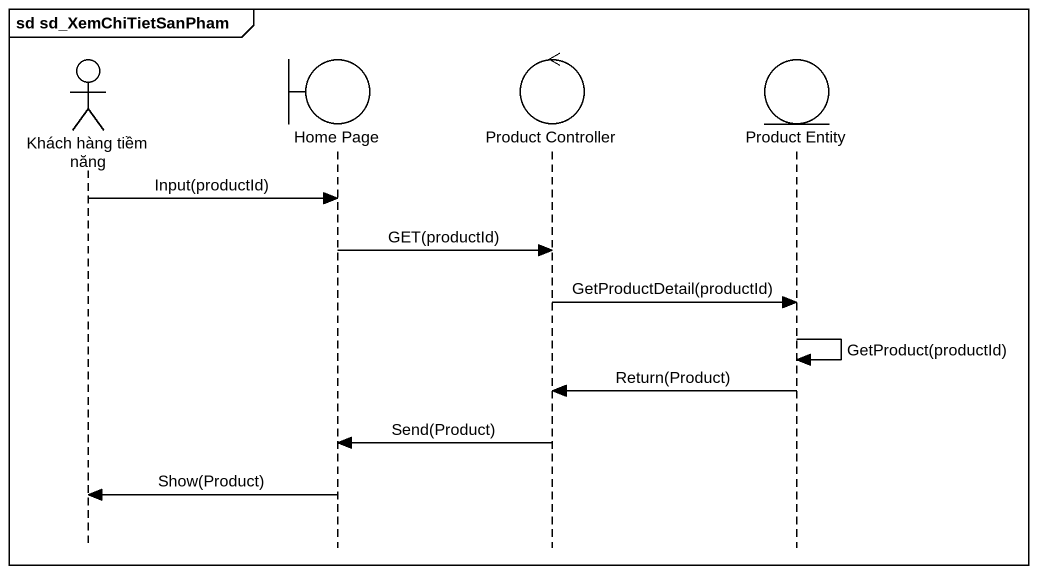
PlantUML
@startuml
mainframe sd sd_XemChiTietSanPham
hide footbox
actor "Khách hàng tiềm năng" as Khách_hàng_tiềm_năng
boundary "Home Page" as Home_Page
control "Product Controller" as Product_Controller
entity "Product Entity" as Product_Entity

Khách_hàng_tiềm_năng -> Home_Page : Input(productId)
Home_Page -> Product_Controller : GET(productId)
Product_Controller -> Product_Entity : GetProductDetail(productId)
Product_Entity -> Product_Entity : GetProduct(productId)
Product_Entity -> Product_Controller : Return(Product)
Product_Controller -> Home_Page : Send(Product)
Home_Page -> Khách_hàng_tiềm_năng : Show(Product)
@enduml
